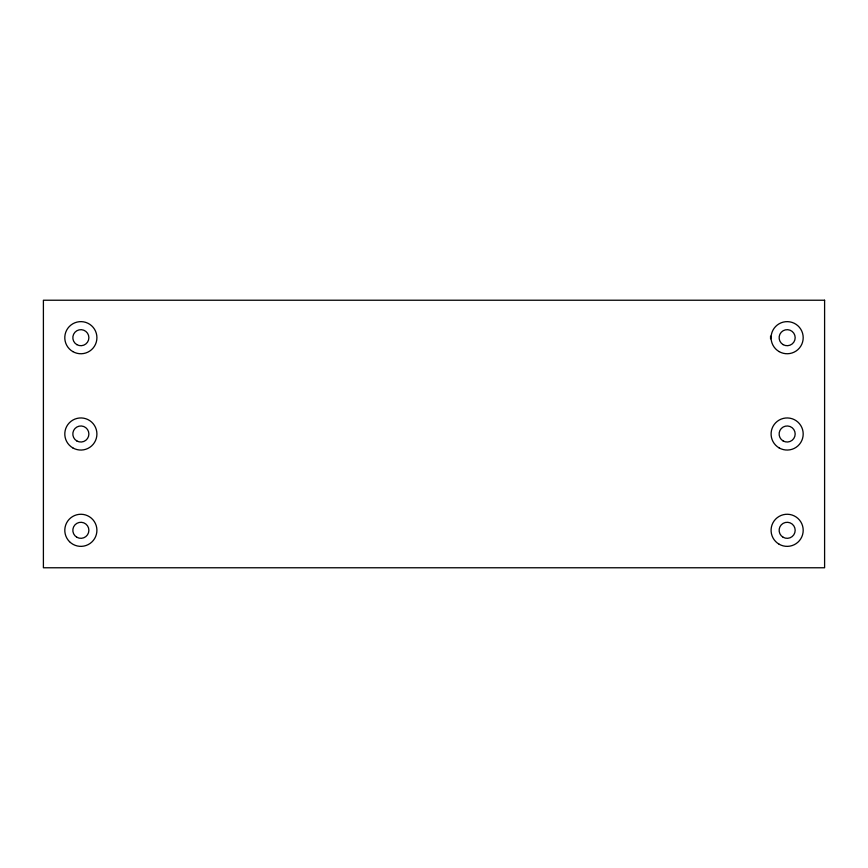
<?xml version="1.0" encoding="UTF-8"?>
<svg xmlns="http://www.w3.org/2000/svg" width="868" height="868" viewBox="0 0 868 868"><rect width="100%" height="100%" fill="white"/><g stroke="black" fill="none" stroke-linecap="round" stroke-linejoin="round"><path stroke-width="1.3" d="M770.556 336.144L770.556 338.835M824.6 300.23L43.4 300.23L43.4 567.77L824.6 567.77L824.6 300.23M76.84 344.639A8.029 8.029 0 0 0 88.883 337.685A8.029 8.029 0 0 0 76.84 330.741A8.029 8.029 0 0 0 76.84 344.639M76.84 440.955A8.029 8.029 0 0 0 88.883 434A8.029 8.029 0 0 0 76.84 427.045A8.029 8.029 0 0 0 76.84 440.955M783.131 344.639A8.029 8.029 0 0 0 795.175 337.685A8.029 8.029 0 0 0 783.131 330.741A8.029 8.029 0 0 0 783.131 344.639M783.131 440.955A8.029 8.029 0 0 0 795.175 434A8.029 8.029 0 0 0 783.131 427.045A8.029 8.029 0 0 0 783.131 440.955M783.131 537.259A8.029 8.029 0 0 0 795.175 530.315A8.029 8.029 0 0 0 783.131 523.361A8.029 8.029 0 0 0 783.131 537.259M76.84 537.259A8.029 8.029 0 0 0 88.883 530.315A8.029 8.029 0 0 0 76.84 523.361A8.029 8.029 0 0 0 76.84 537.259M72.825 351.594A16.047 16.047 0 0 0 96.912 337.685A16.047 16.047 0 0 0 72.825 323.786A16.047 16.047 0 0 0 72.825 351.594M72.825 447.899A16.047 16.047 0 0 0 96.912 434A16.047 16.047 0 0 0 72.825 420.101A16.047 16.047 0 0 0 72.825 447.899M69.505 541.665A16.047 16.047 0 0 0 96.359 534.471A16.047 16.047 0 0 0 76.699 514.811A16.047 16.047 0 0 0 69.505 541.665M779.117 351.594A16.047 16.047 0 0 0 803.193 337.685A16.047 16.047 0 0 0 779.117 323.786A16.047 16.047 0 0 0 779.117 351.594M779.117 447.899A16.047 16.047 0 0 0 803.193 434A16.047 16.047 0 0 0 779.117 420.101A16.047 16.047 0 0 0 779.117 447.899M779.117 544.214A16.047 16.047 0 0 0 803.193 530.315A16.047 16.047 0 0 0 779.117 516.406A16.047 16.047 0 0 0 779.117 544.214"/></g></svg>
